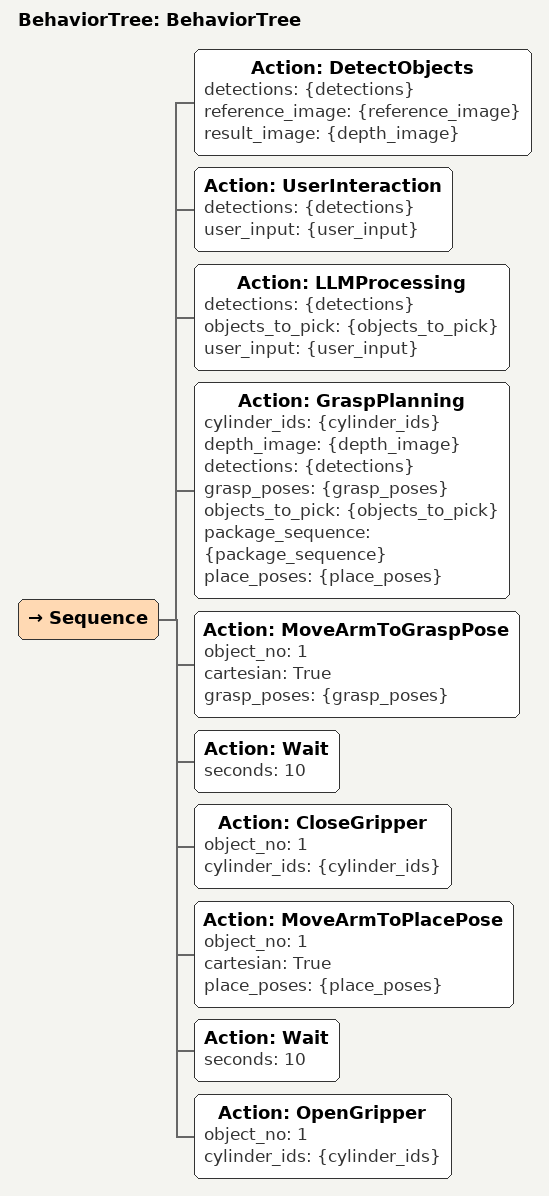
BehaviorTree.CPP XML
<?xml version="1.0"?>
<root main_tree_to_execute="BehaviorTree">
    <BehaviorTree ID="BehaviorTree">
        <Sequence>
            <Action ID="DetectObjects" detections="{detections}" reference_image="{reference_image}" result_image="{depth_image}"/>
            <Action ID="UserInteraction" detections="{detections}" user_input="{user_input}"/>
            <Action ID="LLMProcessing" detections="{detections}" objects_to_pick="{objects_to_pick}" user_input="{user_input}"/>
            <Action ID="GraspPlanning" cylinder_ids="{cylinder_ids}" depth_image="{depth_image}" detections="{detections}" grasp_poses="{grasp_poses}" objects_to_pick="{objects_to_pick}" package_sequence="{package_sequence}" place_poses="{place_poses}"/>
            <Action ID="MoveArmToGraspPose" object_no="1" cartesian="True" grasp_poses="{grasp_poses}"/>
            <Action ID="Wait" seconds="10"/>
            <Action ID="CloseGripper" object_no="1" cylinder_ids="{cylinder_ids}"/>
            <Action ID="MoveArmToPlacePose" object_no="1" cartesian="True" place_poses="{place_poses}"/>
            <Action ID="Wait" seconds="10"/>
            <Action ID="OpenGripper" object_no="1" cylinder_ids="{cylinder_ids}"/>
        </Sequence>
    </BehaviorTree>
</root>
